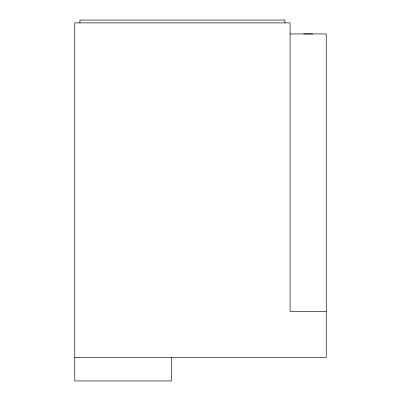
<?xml version="1.0" encoding="UTF-8"?>
<svg xmlns="http://www.w3.org/2000/svg" width="401" height="401" viewBox="0 0 401 401"><rect width="100%" height="100%" fill="white"/><g stroke="black" fill="none" stroke-linecap="round" stroke-linejoin="round"><path stroke-width="0.6" d="M290.088 33.945L326.239 33.945L326.239 357.416L74.761 357.416M326.239 311.552L290.088 311.552L290.088 22.897L74.761 22.897L74.761 380.95L171.463 380.95L171.463 357.416M312.665 33.945L303.657 33.945M284.916 22.897L284.916 20.05L79.934 20.05L79.934 22.897"/></g></svg>
